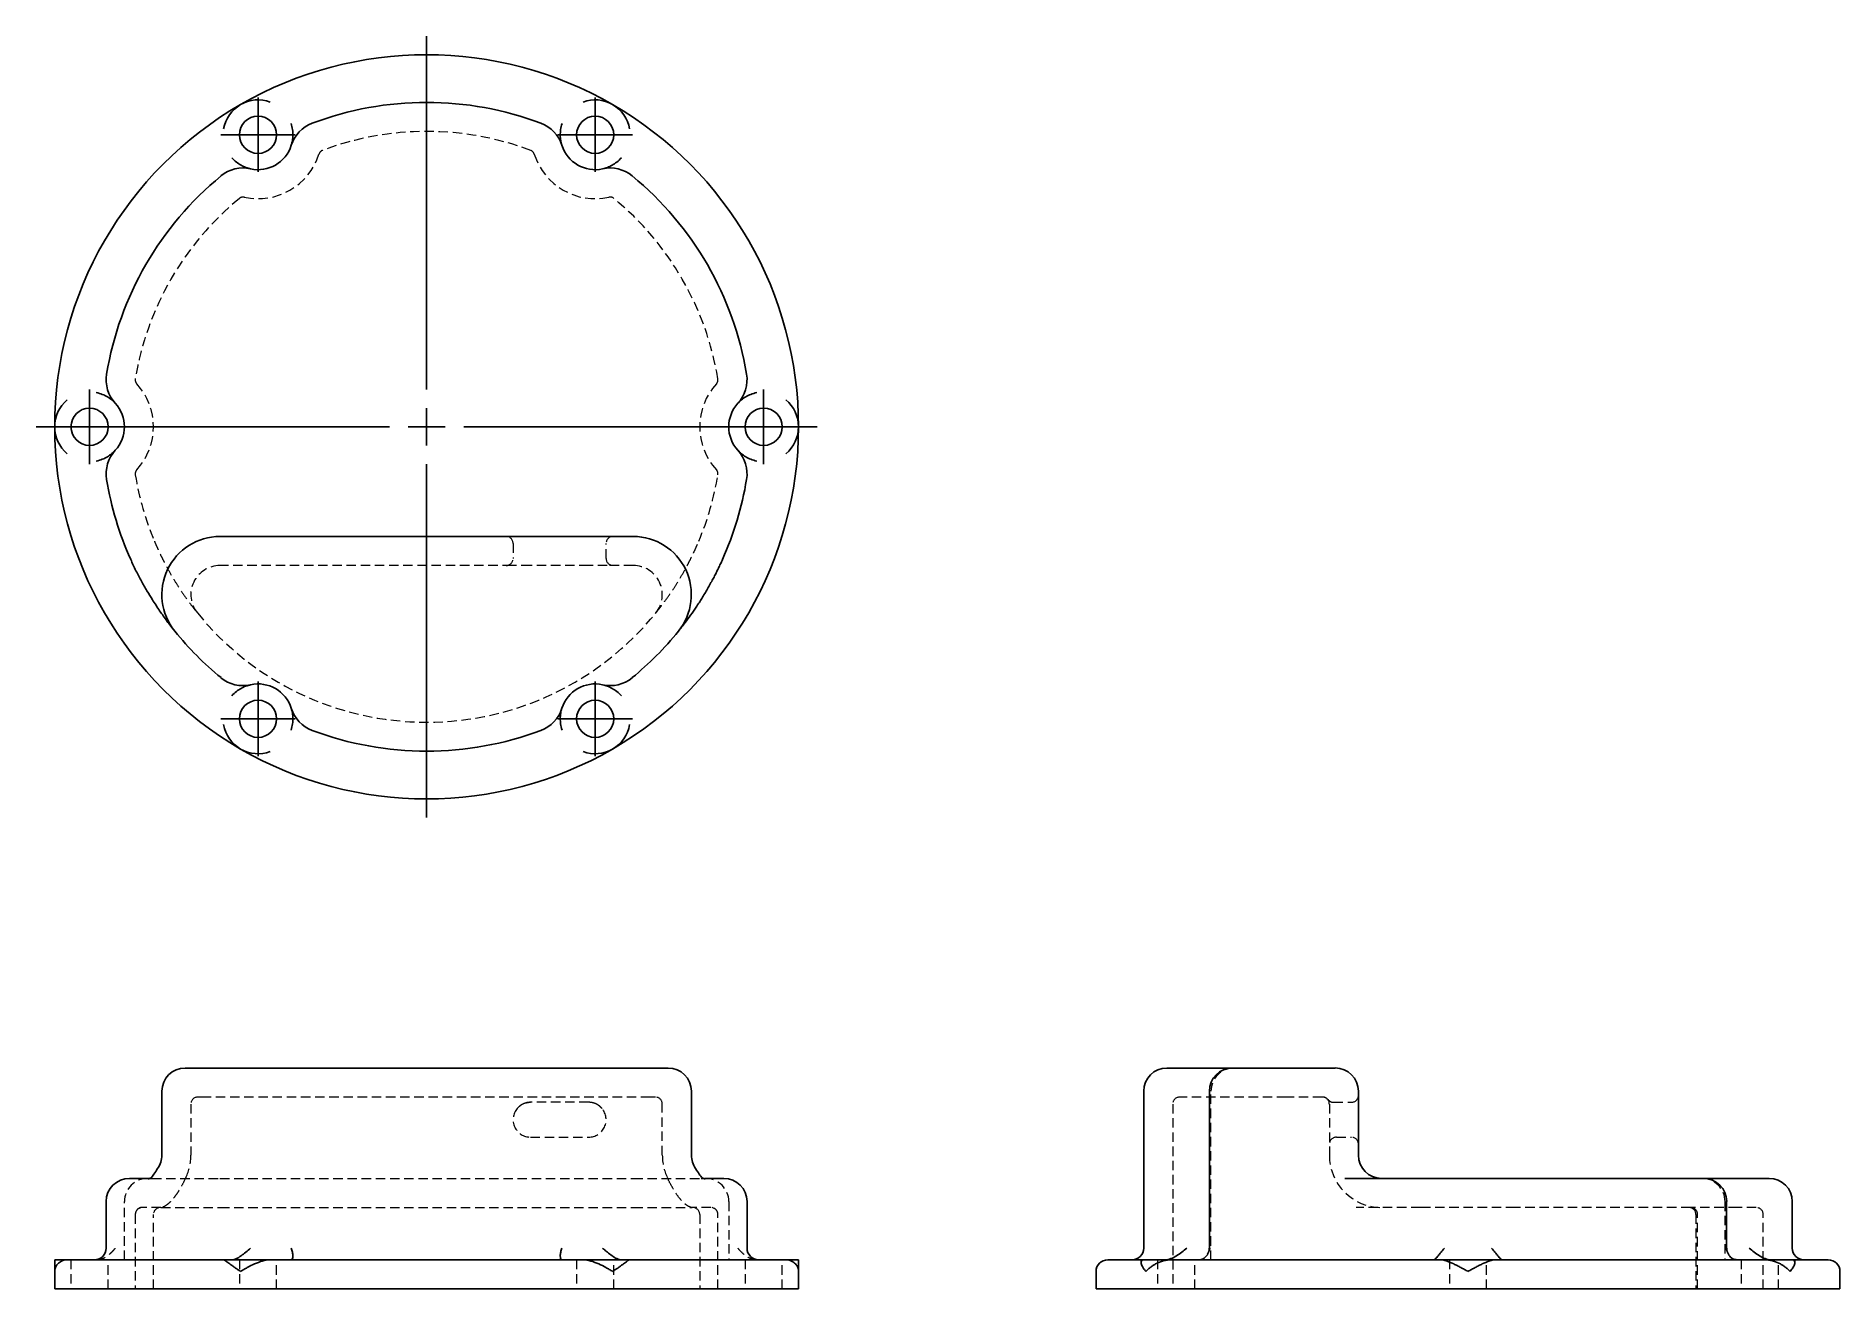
# Model space of a CAD drawing. Header units: millimetres. Extents: x 30 to 273, y 42 to 210.
import ezdxf

# ---------------------------------------------------------------- set-up
doc = ezdxf.new("R2010")
doc.units = ezdxf.units.MM
doc.linetypes.add('HIDDEN', pattern=[1.905, 1.27, -0.635])
doc.layers.add('10', color=7, linetype='Continuous')

# ---------------------------------------------------------------- blocks, each defined once
blk = doc.blocks.new('SW_CENTERMARKSYMBOL_0')
at = {"layer": '10', "color": 0}
for p, q in [((0, 2.5), (0, 5)), ((0, 0), (0, 2.5)), ((-2.5, 0), (-5, 0)), ((0, 0), (-2.5, 0)), ((0, 0), (0, -2.5)), ((0, 0), (2.5, 0)), ((2.5, 0), (5, 0)), ((0, -2.5), (0, -5))]:
    blk.add_line(p, q, dxfattribs=at)
blk = doc.blocks.new('SW_CENTERMARKSYMBOL_1')
at = {"layer": '10', "color": 0}
for p, q in [((0, 2.5), (0, 5)), ((0, 0), (0, 2.5)), ((-2.5, 0), (-5, 0)), ((0, 0), (-2.5, 0)), ((0, 0), (0, -2.5)), ((0, 0), (2.5, 0)), ((2.5, 0), (5, 0)), ((0, -2.5), (0, -5))]:
    blk.add_line(p, q, dxfattribs=at)
blk = doc.blocks.new('SW_CENTERMARKSYMBOL_2')
at = {"layer": '10', "color": 0}
for p, q in [((0, 2.5), (0, 5)), ((0, 0), (0, 2.5)), ((-2.5, 0), (-5, 0)), ((0, 0), (-2.5, 0)), ((0, 0), (0, -2.5)), ((0, 0), (2.5, 0)), ((2.5, 0), (5, 0)), ((0, -2.5), (0, -5))]:
    blk.add_line(p, q, dxfattribs=at)
blk = doc.blocks.new('SW_CENTERMARKSYMBOL_3')
at = {"layer": '10', "color": 0}
for p, q in [((0, 2.5), (0, 5)), ((0, 0), (0, 2.5)), ((-2.5, 0), (-5, 0)), ((0, 0), (-2.5, 0)), ((0, 0), (0, -2.5)), ((0, 0), (2.5, 0)), ((2.5, 0), (5, 0)), ((0, -2.5), (0, -5))]:
    blk.add_line(p, q, dxfattribs=at)
blk = doc.blocks.new('SW_CENTERMARKSYMBOL_4')
at = {"layer": '10', "color": 0}
for p, q in [((0, 2.5), (0, 5)), ((0, 0), (0, 2.5)), ((-2.5, 0), (-5, 0)), ((0, 0), (-2.5, 0)), ((0, 0), (0, -2.5)), ((0, 0), (2.5, 0)), ((2.5, 0), (5, 0)), ((0, -2.5), (0, -5))]:
    blk.add_line(p, q, dxfattribs=at)
blk = doc.blocks.new('SW_CENTERMARKSYMBOL_5')
at = {"layer": '10', "color": 0}
for p, q in [((0, 2.5), (0, 5)), ((0, 0), (0, 2.5)), ((-2.5, 0), (-5, 0)), ((0, 0), (-2.5, 0)), ((0, 0), (0, -2.5)), ((0, 0), (2.5, 0)), ((2.5, 0), (5, 0)), ((0, -2.5), (0, -5))]:
    blk.add_line(p, q, dxfattribs=at)
blk = doc.blocks.new('SW_CENTERMARKSYMBOL_6')
at = {"layer": '10', "color": 0}
for p, q in [((0, 5), (0, 52.5)), ((0, 0), (0, 2.5)), ((-5, 0), (-52.5, 0)), ((0, 0), (-2.5, 0)), ((0, 0), (0, -2.5)), ((0, 0), (2.5, 0)), ((5, 0), (52.5, 0)), ((0, -5), (0, -52.5))]:
    blk.add_line(p, q, dxfattribs=at)

msp = doc.modelspace()

# ---------------------------------------------------------------- linework, layer by layer
at = {"color": 7, "linetype": 'Continuous', "lineweight": 25}
for p, q in [((55.22, 143.27), (110.78, 143.27)), ((50.53, 71.84), (51.58, 71.84)), ((51.58, 71.84), (57.34, 71.84)), ((57.34, 71.84), (58.67, 71.84)), ((58.67, 71.84), (67.79, 71.84)), ((67.79, 71.84), (68.73, 71.84)), ((68.73, 71.84), (97.27, 71.84)), ((97.27, 71.84), (98.21, 71.84)), ((98.21, 71.84), (107.33, 71.84)), ((107.33, 71.84), (108.66, 71.84)), ((108.66, 71.84), (114.42, 71.84)), ((114.42, 71.84), (115.47, 71.84)), ((182.53, 71.84), (185.13, 71.84)), ((185.13, 71.84), (186.12, 71.84)), ((186.12, 71.84), (191.35, 71.84)), ((191.35, 71.84), (191.71, 71.84)), ((191.71, 71.84), (197.5, 71.84)), ((197.5, 71.84), (205.14, 71.84)), ((47.4, 68.72), (47.4, 60.13)), ((118.6, 60.13), (118.6, 68.72)), ((179.41, 68.72), (179.41, 47.63)), ((188.23, 68.72), (188.23, 47.63)), ((208.27, 68.72), (208.27, 60.13)), ((119.16, 58.33), (119.18, 58.3)), ((43.05, 57), (43.07, 57)), ((43.07, 57), (45.69, 57)), ((120.34, 57), (122.93, 57)), ((122.93, 57), (122.95, 57)), ((206.45, 57), (216.42, 57)), ((216.42, 57), (217.73, 57)), ((217.73, 57), (228.27, 57)), ((228.27, 57), (229.58, 57)), ((229.58, 57), (254.29, 57)), ((254.29, 57), (254.65, 57)), ((254.65, 57), (259.88, 57)), ((259.88, 57), (260.87, 57)), ((260.87, 57), (263.47, 57)), ((39.92, 53.88), (39.92, 47.63)), ((126.08, 47.63), (126.08, 53.88)), ((257.77, 47.63), (257.77, 53.88)), ((266.59, 47.63), (266.59, 53.88)), ((33, 46.06), (33, 44.5)), ((33, 46.06), (34.7, 46.06)), ((33, 44.5), (33, 42.16)), ((34.7, 46.06), (55.72, 46.06)), ((55.72, 46.06), (61.97, 46.06)), ((61.97, 46.06), (104.03, 46.06)), ((104.03, 46.06), (110.28, 46.06)), ((110.28, 46.06), (131.3, 46.06)), ((131.3, 46.06), (133, 46.06)), ((133, 44.5), (133, 46.06)), ((133, 42.16), (133, 44.5)), ((173, 44.5), (173, 42.16)), ((174.56, 46.06), (179.07, 46.06)), ((179.07, 46.06), (179.07, 45.71)), ((179.07, 46.06), (182.97, 46.06)), ((182.97, 46.06), (219.39, 46.06)), ((219.39, 46.06), (226.61, 46.06)), ((226.61, 46.06), (263.03, 46.06)), ((263.03, 46.06), (266.93, 46.06)), ((266.93, 45.71), (266.93, 46.06)), ((266.93, 46.06), (271.44, 46.06)), ((273, 42.16), (273, 44.5)), ((133, 42.16), (33, 42.16)), ((273, 42.16), (173, 42.16))]:
    msp.add_line(p, q, dxfattribs=at)
at = {"color": 7, "linetype": 'HIDDEN', "lineweight": 18}
for p, q in [((94.63, 142.33), (94.63, 140.3)), ((107.13, 140.3), (107.13, 142.33)), ((94.46, 139.36), (55.22, 139.36)), ((96.97, 139.36), (94.46, 139.36)), ((104.79, 139.36), (96.97, 139.36)), ((107.29, 139.36), (104.79, 139.36)), ((110.78, 139.36), (107.29, 139.36)), ((52.91, 67.94), (52.25, 67.94)), ((113.09, 67.94), (52.91, 67.94)), ((113.75, 67.94), (113.09, 67.94)), ((198.58, 67.94), (184.25, 67.94)), ((188.45, 46.06), (188.45, 68.72)), ((203.42, 67.94), (198.58, 67.94)), ((51.31, 67), (51.31, 60.13)), ((95.18, 66.4), (95.32, 66.54)), ((104.79, 67.23), (96.97, 67.23)), ((114.69, 60.13), (114.69, 67)), ((183.31, 67), (183.31, 42.16)), ((204.14, 67.6), (204.23, 67.47)), ((204.14, 67.6), (204.23, 67.47)), ((204.36, 67), (204.36, 60.13)), ((204.92, 67.23), (207.33, 67.23)), ((96.97, 62.54), (104.79, 62.54)), ((205.3, 62.54), (207.33, 62.54)), ((45.69, 57), (46.07, 57)), ((46.07, 57), (55.22, 57)), ((50.64, 57.12), (50.57, 56.98)), ((55.22, 57), (110.78, 57)), ((110.78, 57), (119.93, 57)), ((119.93, 57), (120.34, 57)), ((42.38, 46.06), (42.38, 53.88)), ((123.62, 53.88), (123.62, 46.06)), ((257.55, 53.88), (257.55, 46.06)), ((43.83, 52.16), (43.83, 42.16)), ((44.6, 53.08), (44.35, 52.98)), ((47.28, 53.09), (44.78, 53.09)), ((46.28, 42.16), (46.28, 52.16)), ((47.28, 53.09), (55.22, 53.09)), ((55.22, 53.09), (110.78, 53.09)), ((110.78, 53.09), (118.72, 53.09)), ((121.22, 53.09), (118.72, 53.09)), ((119.72, 52.16), (119.72, 42.16)), ((121.65, 52.98), (121.4, 53.08)), ((122.17, 42.16), (122.17, 52.16)), ((216.63, 53.09), (207.98, 53.09)), ((229.37, 53.09), (216.63, 53.09)), ((252.92, 53.09), (229.37, 53.09)), ((259.29, 53.09), (252.92, 53.09)), ((253.65, 52.16), (253.65, 42.16)), ((253.87, 42.16), (253.87, 52.16)), ((261.75, 53.09), (259.29, 53.09)), ((262.69, 42.16), (262.69, 52.16)), ((65.03, 46.06), (65.03, 46.58)), ((100.97, 46.58), (100.97, 46.06)), ((35.19, 46.06), (35.19, 42.16)), ((40.19, 42.16), (40.19, 46.06)), ((57.84, 46.06), (57.84, 42.16)), ((62.84, 42.16), (62.84, 46.06)), ((103.16, 46.06), (103.16, 42.16)), ((108.16, 42.16), (108.16, 46.06)), ((125.81, 46.06), (125.81, 42.16)), ((130.81, 42.16), (130.81, 46.06)), ((181.26, 46.06), (181.26, 42.16)), ((186.26, 42.16), (186.26, 46.06)), ((220.5, 46.06), (220.5, 42.16)), ((225.5, 42.16), (225.5, 46.06)), ((259.74, 46.06), (259.74, 42.16)), ((264.74, 42.16), (264.74, 46.06)), ((266.93, 45.71), (266.93, 45.71))]:
    msp.add_line(p, q, dxfattribs=at)
at = {"color": 7, "linetype": 'HIDDEN', "lineweight": 18, "flags": 128}
msp.add_lwpolyline([(96.22, 67.11), (96.45, 67.17), (96.97, 67.23)], dxfattribs=at)
at = {"color": 7, "linetype": 'Continuous', "lineweight": 25}
for centre in [(60.34, 197.24), (105.66, 197.24), (37.69, 158), (128.31, 158), (60.34, 118.76), (105.66, 118.76)]:
    msp.add_circle(centre, 2.5, dxfattribs=at)
for centre, radius, start, end in [((83, 158), 50, 60, 120), ((83, 158), 50, 120, 180), ((60.34, 197.24), 4.69, 69.6377, 170.3623), ((83, 158), 43.59, 69.3507, 110.6493), ((105.66, 197.24), 4.69, 9.6377, 110.3623), ((83, 158), 50, 0, 60), ((69.28, 194.41), 4.69, 110.6493, 162.3982), ((96.72, 194.41), 4.69, 17.6018, 69.3507), ((60.34, 197.24), 4.69, 257.6018, 342.3982), ((105.66, 197.24), 4.69, 197.6018, 282.3982), ((83, 158), 43.59, 129.3507, 170.6493), ((58.33, 188.09), 4.69, 77.6018, 129.3507), ((107.67, 188.09), 4.69, 50.6493, 102.3982), ((83, 158), 43.59, 9.3507, 50.6493), ((44.61, 164.32), 4.69, 170.6493, 222.3982), ((121.39, 164.32), 4.69, 317.6018, 9.3507), ((37.69, 158), 4.69, 129.6377, 230.3623), ((37.69, 158), 4.69, 317.6018, 42.3982), ((128.31, 158), 4.69, 137.6018, 222.3982), ((128.31, 158), 4.69, 309.6377, 50.3623), ((83, 158), 50, 180, 240), ((83, 158), 50, 300, 0), ((44.61, 151.68), 4.69, 137.6018, 189.3507), ((121.39, 151.68), 4.69, 350.6493, 42.3982), ((83, 158), 43.59, 189.3507, 204.1364), ((83, 158), 43.59, 335.8636, 350.6493), ((55.22, 135.45), 7.81, 90, 219.058), ((110.78, 135.45), 7.81, 320.942, 90), ((83, 158), 43.59, 219.058, 230.6493), ((83, 158), 43.59, 309.3507, 320.942), ((58.33, 127.91), 4.69, 230.6493, 282.3982), ((107.67, 127.91), 4.69, 257.6018, 309.3507), ((60.34, 118.76), 4.69, 17.6018, 102.3982), ((105.66, 118.76), 4.69, 77.6018, 162.3982), ((69.28, 121.59), 4.69, 197.6018, 249.3507), ((96.72, 121.59), 4.69, 290.6493, 342.3982), ((60.34, 118.76), 4.69, 189.6377, 290.3623), ((83, 158), 43.59, 249.3507, 290.6493), ((105.66, 118.76), 4.69, 249.6377, 350.3623), ((83, 158), 50, 240, 300), ((50.53, 68.72), 3.12, 90, 180), ((115.47, 68.72), 3.12, 0, 90), ((182.53, 68.72), 3.12, 90, 180), ((191.35, 68.72), 3.12, 90, 180), ((205.14, 68.72), 3.13, 0, 90), ((44.28, 60.13), 3.13, 324.9225, 0), ((121.72, 60.13), 3.12, 180, 215.0399), ((211.39, 60.13), 3.12, 180, 270), ((43.05, 53.88), 3.13, 90, 180), ((122.95, 53.88), 3.13, 0, 90), ((254.65, 53.88), 3.13, 0, 90), ((263.47, 53.88), 3.13, 0, 90), ((38.36, 47.63), 1.56, 270, 0), ((127.64, 47.63), 1.56, 180, 270), ((177.84, 47.63), 1.56, 270, 0), ((186.66, 47.63), 1.56, 328.3254, 0), ((259.34, 47.63), 1.56, 180, 211.8376), ((268.16, 47.63), 1.56, 180, 270), ((174.56, 44.5), 1.56, 90, 180), ((271.44, 44.5), 1.56, 0, 90)]:
    msp.add_arc(centre, radius, start, end, dxfattribs=at)
at = {"color": 7, "linetype": 'HIDDEN', "lineweight": 18}
for centre, radius, start, end in [((83, 158), 39.69, 69.3507, 110.6493), ((60.34, 197.24), 8.59, 257.6018, 342.3982), ((69.28, 194.41), 0.781, 110.6493, 162.3982), ((96.72, 194.41), 0.781, 17.6018, 69.3507), ((105.66, 197.24), 8.59, 197.6018, 282.3982), ((83, 158), 39.69, 129.3507, 170.6493), ((58.33, 188.09), 0.781, 77.6018, 129.3507), ((107.67, 188.09), 0.781, 50.6493, 102.3982), ((83, 158), 39.69, 9.3507, 50.6493), ((44.61, 164.32), 0.781, 170.6493, 222.3982), ((37.69, 158), 8.59, 317.6018, 42.3982), ((128.31, 158), 8.59, 137.6018, 222.3982), ((121.39, 164.32), 0.781, 317.6018, 9.3507), ((44.61, 151.68), 0.781, 137.6018, 189.3507), ((83, 158), 39.69, 189.3507, 202.8056), ((83, 158), 39.69, 337.1944, 350.6493), ((121.39, 151.68), 0.781, 350.6493, 42.3982), ((93.69, 142.33), 0.938, 0, 90), ((108.07, 142.33), 0.938, 90, 180), ((55.22, 135.45), 3.91, 90, 219.058), ((93.69, 140.3), 0.938, 270, 0), ((108.07, 140.3), 0.938, 180, 270), ((110.78, 135.45), 3.91, 320.942, 90), ((83, 158), 39.69, 219.058, 320.942), ((191.57, 68.72), 3.12, 90, 180), ((52.25, 67), 0.938, 90, 180), ((113.75, 67), 0.938, 0, 90), ((184.25, 67), 0.938, 90, 180), ((203.42, 67), 0.938, 0, 90), ((203.45, 67), 0.938, 38.4946, 90), ((207.33, 68.17), 0.938, 270, 0), ((96.97, 64.89), 2.34, 139.8853, 270), ((104.79, 64.89), 2.34, 270, 40.1147), ((204.92, 68.17), 0.938, 218.4946, 270), ((205.3, 61.6), 0.937, 90, 180), ((207.33, 61.6), 0.938, 0, 90), ((44.28, 60.13), 7.03, 334.7325, 0), ((121.72, 60.13), 7.03, 180, 205.2638), ((211.39, 60.13), 7.03, 180, 270), ((45.5, 53.88), 3.13, 90, 180), ((120.5, 53.88), 3.13, 0, 90), ((254.43, 53.88), 3.13, 0, 90), ((47.22, 52.16), 0.938, 90, 180), ((118.78, 52.16), 0.938, 0, 90), ((252.71, 52.16), 0.938, 0, 90), ((261.75, 52.16), 0.938, 0, 90)]:
    msp.add_arc(centre, radius, start, end, dxfattribs=at)
at = {"color": 7, "linetype": 'Continuous', "lineweight": 25}
for points, knots in [([(64.78, 198.75), (64.88, 198.47), (64.94, 198.2), (65.02, 197.67), (65.03, 197.42), (65.03, 196.93), (65, 196.7), (64.93, 196.25), (64.88, 196.03), (64.81, 195.82)], [0, 0, 0, 0, 0.25, 0.25, 0.5, 0.5, 0.75, 0.75, 1, 1, 1, 1]), ([(101.22, 198.75), (101.12, 198.47), (101.06, 198.2), (100.98, 197.67), (100.97, 197.42), (100.97, 196.93), (101, 196.7), (101.07, 196.25), (101.12, 196.03), (101.19, 195.82)], [0, 0, 0, 0, 0.25, 0.25, 0.5, 0.5, 0.75, 0.75, 1, 1, 1, 1]), ([(56.82, 194.15), (57.01, 193.93), (57.21, 193.74), (57.64, 193.4), (57.85, 193.27), (58.27, 193.03), (58.49, 192.93), (58.91, 192.77), (59.12, 192.71), (59.34, 192.66)], [0, 0, 0, 0, 0.25, 0.25, 0.5, 0.5, 0.75, 0.75, 1, 1, 1, 1]), ([(109.18, 194.15), (108.99, 193.93), (108.79, 193.74), (108.36, 193.4), (108.15, 193.27), (107.73, 193.03), (107.51, 192.93), (107.09, 192.77), (106.88, 192.71), (106.66, 192.66)], [0, 0, 0, 0, 0.25, 0.25, 0.5, 0.5, 0.75, 0.75, 1, 1, 1, 1]), ([(38.6, 162.6), (38.89, 162.54), (39.15, 162.46), (39.66, 162.26), (39.88, 162.15), (40.3, 161.9), (40.49, 161.76), (40.84, 161.48), (41, 161.32), (41.15, 161.16)], [0, 0, 0, 0, 0.25, 0.25, 0.5, 0.5, 0.75, 0.75, 1, 1, 1, 1]), ([(127.4, 162.6), (127.11, 162.54), (126.85, 162.46), (126.34, 162.26), (126.12, 162.15), (125.7, 161.9), (125.51, 161.76), (125.16, 161.48), (125, 161.32), (124.85, 161.16)], [0, 0, 0, 0, 0.25, 0.25, 0.5, 0.5, 0.75, 0.75, 1, 1, 1, 1]), ([(38.6, 153.4), (38.89, 153.46), (39.15, 153.54), (39.66, 153.74), (39.88, 153.85), (40.3, 154.1), (40.49, 154.24), (40.84, 154.52), (41, 154.68), (41.15, 154.84)], [0, 0, 0, 0, 0.25, 0.25, 0.5, 0.5, 0.75, 0.75, 1, 1, 1, 1]), ([(127.4, 153.4), (127.11, 153.46), (126.85, 153.54), (126.34, 153.74), (126.12, 153.85), (125.7, 154.1), (125.51, 154.24), (125.16, 154.52), (125, 154.68), (124.85, 154.84)], [0, 0, 0, 0, 0.25, 0.25, 0.5, 0.5, 0.75, 0.75, 1, 1, 1, 1]), ([(43.22, 140.17), (43.45, 139.66), (43.92, 138.65), (44.67, 137.24), (45.41, 135.95), (46.22, 134.62), (47.11, 133.27), (48.09, 131.88), (48.79, 130.98), (49.15, 130.53)], [0, 0, 0, 0, 0.128544, 0.255264, 0.379411, 0.502466, 0.666881, 0.832414, 1, 1, 1, 1]), ([(122.78, 140.17), (122.74, 140.07), (122.65, 139.87), (122.51, 139.58), (122.37, 139.28), (122.23, 138.98), (122.08, 138.69), (121.94, 138.39), (121.79, 138.1), (121.64, 137.81), (121.48, 137.52), (121.13, 136.87), (120.57, 135.87), (119.94, 134.84), (119.43, 134.05), (118.93, 133.3), (118.31, 132.43), (117.73, 131.64), (117.24, 131.02), (116.99, 130.71), (116.85, 130.53)], [0, 0, 0, 0, 0.024603, 0.049237, 0.073926, 0.098694, 0.123565, 0.148562, 0.173709, 0.199028, 0.224542, 0.250273, 0.372125, 0.499155, 0.560596, 0.624378, 0.749394, 0.874689, 0.926938, 1, 1, 1, 1]), ([(56.82, 121.85), (57.01, 122.07), (57.21, 122.26), (57.64, 122.59), (57.85, 122.73), (58.27, 122.97), (58.48, 123.07), (58.91, 123.23), (59.12, 123.29), (59.34, 123.34)], [0, 0, 0, 0, 0.25, 0.25, 0.5, 0.5, 0.75, 0.75, 1, 1, 1, 1]), ([(109.18, 121.85), (108.99, 122.07), (108.79, 122.26), (108.36, 122.59), (108.15, 122.73), (107.73, 122.97), (107.52, 123.07), (107.2, 123.19), (107.09, 123.22), (106.88, 123.29), (106.77, 123.31), (106.66, 123.34)], [0, 0, 0, 0, 0.25, 0.25, 0.5, 0.5, 0.75, 0.75, 0.875, 0.875, 1, 1, 1, 1]), ([(64.78, 117.25), (64.88, 117.53), (64.94, 117.8), (65.02, 118.33), (65.03, 118.58), (65.03, 119.07), (65, 119.3), (64.93, 119.75), (64.88, 119.97), (64.81, 120.18)], [0, 0, 0, 0, 0.25, 0.25, 0.5, 0.5, 0.75, 0.75, 1, 1, 1, 1]), ([(101.22, 117.25), (101.12, 117.53), (101.06, 117.8), (100.98, 118.33), (100.97, 118.58), (100.97, 119.07), (101, 119.3), (101.07, 119.75), (101.12, 119.97), (101.19, 120.18)], [0, 0, 0, 0, 0.25, 0.25, 0.5, 0.5, 0.75, 0.75, 1, 1, 1, 1]), ([(46.83, 58.32), (46.67, 58.07), (46.36, 57.59), (45.98, 57.03), (45.69, 56.97), (45.55, 56.95)], [0, 0, 0, 0, 0.378446, 0.707164, 1, 1, 1, 1]), ([(120.45, 56.95), (120.31, 56.97), (120.02, 57.03), (119.64, 57.59), (119.33, 58.07), (119.17, 58.32)], [0, 0, 0, 0, 0.292836, 0.621554, 1, 1, 1, 1]), ([(56.82, 46.06), (57.01, 46.06), (57.21, 46.12), (57.64, 46.32), (57.85, 46.45), (58.27, 46.75), (58.48, 46.92), (58.91, 47.26), (59.12, 47.44), (59.34, 47.63)], [0, 0, 0, 0, 0.25, 0.25, 0.5, 0.5, 0.75, 0.75, 1, 1, 1, 1]), ([(64.78, 46.06), (64.88, 46.06), (64.94, 46.12), (65.02, 46.32), (65.03, 46.45), (65.03, 46.75), (65, 46.92), (64.93, 47.26), (64.88, 47.45), (64.81, 47.63)], [0, 0, 0, 0, 0.25, 0.25, 0.5, 0.5, 0.75, 0.75, 1, 1, 1, 1]), ([(101.22, 46.06), (101.12, 46.06), (101.06, 46.12), (100.98, 46.32), (100.97, 46.45), (100.97, 46.75), (101, 46.92), (101.07, 47.26), (101.12, 47.45), (101.19, 47.63)], [0, 0, 0, 0, 0.25, 0.25, 0.5, 0.5, 0.75, 0.75, 1, 1, 1, 1]), ([(109.18, 46.06), (108.99, 46.06), (108.79, 46.12), (108.36, 46.32), (108.15, 46.45), (107.73, 46.75), (107.52, 46.92), (107.2, 47.18), (107.09, 47.27), (106.88, 47.44), (106.77, 47.54), (106.66, 47.63)], [0, 0, 0, 0, 0.25, 0.25, 0.5, 0.5, 0.75, 0.75, 0.875, 0.875, 1, 1, 1, 1]), ([(182.25, 46.06), (182.53, 46.06), (182.8, 46.12), (183.33, 46.32), (183.58, 46.45), (184.07, 46.75), (184.3, 46.92), (184.75, 47.26), (184.97, 47.45), (185.18, 47.63)], [0, 0, 0, 0, 0.25, 0.25, 0.5, 0.5, 0.75, 0.75, 1, 1, 1, 1]), ([(186.85, 46.06), (187.04, 46.09), (187.49, 46.17), (187.8, 46.54), (187.98, 46.76), (187.99, 46.8), (187.99, 46.8)], [0, 0, 0, 0, 0.384129, 0.904185, 0.996578, 1, 1, 1, 1]), ([(218.4, 46.06), (218.46, 46.06), (218.54, 46.12), (218.74, 46.32), (218.85, 46.45), (219.1, 46.75), (219.24, 46.92), (219.52, 47.26), (219.68, 47.45), (219.84, 47.63)], [0, 0, 0, 0, 0.25, 0.25, 0.5, 0.5, 0.75, 0.75, 1, 1, 1, 1]), ([(227.6, 46.06), (227.54, 46.06), (227.46, 46.12), (227.26, 46.32), (227.15, 46.45), (226.9, 46.75), (226.76, 46.92), (226.48, 47.26), (226.32, 47.45), (226.16, 47.63)], [0, 0, 0, 0, 0.25, 0.25, 0.5, 0.5, 0.75, 0.75, 1, 1, 1, 1]), ([(258.02, 46.81), (258.04, 46.77), (258.17, 46.52), (258.52, 46.17), (258.96, 46.1), (259.15, 46.06)], [0, 0, 0, 0, 0.093377, 0.614836, 1, 1, 1, 1]), ([(263.75, 46.06), (263.47, 46.06), (263.2, 46.12), (262.67, 46.32), (262.42, 46.45), (261.93, 46.75), (261.7, 46.92), (261.25, 47.26), (261.03, 47.45), (260.82, 47.63)], [0, 0, 0, 0, 0.25, 0.25, 0.5, 0.5, 0.75, 0.75, 1, 1, 1, 1]), ([(34.7, 46.06), (34.55, 46.06), (34.42, 46.05), (34.16, 45.99), (34.05, 45.95), (33.72, 45.79), (33.55, 45.66), (33.34, 45.44), (33.28, 45.36), (33.18, 45.2), (33.13, 45.11), (33.07, 44.94), (33.04, 44.86), (33.01, 44.68), (33, 44.59), (33, 44.5)], [0, 0, 0, 0, 0.125, 0.125, 0.25, 0.25, 0.5, 0.5, 0.625, 0.625, 0.75, 0.75, 0.875, 0.875, 1, 1, 1, 1]), ([(55.72, 46.06), (55.75, 46.06), (55.8, 46.05), (55.9, 45.99), (55.96, 45.95), (56.17, 45.79), (56.34, 45.66), (56.64, 45.44), (56.75, 45.36), (56.97, 45.2), (57.09, 45.11), (57.33, 44.94), (57.46, 44.86), (57.72, 44.68), (57.86, 44.59), (58, 44.5)], [0, 0, 0, 0, 0.125, 0.125, 0.25, 0.25, 0.5, 0.5, 0.625, 0.625, 0.75, 0.75, 0.875, 0.875, 1, 1, 1, 1]), ([(61.97, 46.06), (61.62, 46.06), (61.27, 46), (60.56, 45.8), (60.2, 45.66), (59.53, 45.37), (59.21, 45.2), (58.74, 44.94), (58.58, 44.86), (58.29, 44.68), (58.14, 44.59), (58, 44.5)], [0, 0, 0, 0, 0.25, 0.25, 0.5, 0.5, 0.75, 0.75, 0.875, 0.875, 1, 1, 1, 1]), ([(104.03, 46.06), (104.38, 46.06), (104.73, 46), (105.44, 45.8), (105.8, 45.66), (106.47, 45.37), (106.79, 45.2), (107.26, 44.94), (107.42, 44.86), (107.71, 44.68), (107.86, 44.59), (108, 44.5)], [0, 0, 0, 0, 0.25, 0.25, 0.5, 0.5, 0.75, 0.75, 0.875, 0.875, 1, 1, 1, 1]), ([(110.28, 46.06), (110.25, 46.06), (110.2, 46.05), (110.1, 45.99), (110.04, 45.95), (109.83, 45.79), (109.66, 45.66), (109.36, 45.44), (109.25, 45.36), (109.03, 45.2), (108.91, 45.11), (108.67, 44.94), (108.54, 44.86), (108.28, 44.68), (108.14, 44.59), (108, 44.5)], [0, 0, 0, 0, 0.125, 0.125, 0.25, 0.25, 0.5, 0.5, 0.625, 0.625, 0.75, 0.75, 0.875, 0.875, 1, 1, 1, 1]), ([(131.3, 46.06), (131.45, 46.06), (131.58, 46.05), (131.84, 45.99), (131.95, 45.95), (132.28, 45.79), (132.45, 45.66), (132.66, 45.44), (132.72, 45.36), (132.82, 45.2), (132.87, 45.11), (132.93, 44.94), (132.96, 44.86), (132.99, 44.68), (133, 44.59), (133, 44.5)], [0, 0, 0, 0, 0.125, 0.125, 0.25, 0.25, 0.5, 0.5, 0.625, 0.625, 0.75, 0.75, 0.875, 0.875, 1, 1, 1, 1]), ([(179.07, 45.71), (179.07, 45.55), (179.13, 45.36), (179.29, 45.04), (179.35, 44.94), (179.51, 44.72), (179.6, 44.61), (179.7, 44.5)], [0, 0, 0, 0, 0.5, 0.5, 0.75, 0.75, 1, 1, 1, 1]), ([(182.97, 46.06), (182.79, 46.06), (182.61, 46.05), (182.26, 45.99), (182.08, 45.95), (181.59, 45.79), (181.29, 45.66), (180.87, 45.44), (180.74, 45.36), (180.5, 45.2), (180.38, 45.11), (180.16, 44.94), (180.06, 44.86), (179.87, 44.68), (179.78, 44.59), (179.7, 44.5)], [0, 0, 0, 0, 0.125, 0.125, 0.25, 0.25, 0.5, 0.5, 0.625, 0.625, 0.75, 0.75, 0.875, 0.875, 1, 1, 1, 1]), ([(219.39, 46.06), (219.51, 46.06), (219.64, 46.05), (219.9, 45.99), (220.04, 45.95), (220.47, 45.79), (220.77, 45.66), (221.24, 45.44), (221.4, 45.36), (221.71, 45.2), (221.87, 45.11), (222.19, 44.94), (222.35, 44.86), (222.67, 44.68), (222.84, 44.59), (223, 44.5)], [0, 0, 0, 0, 0.125, 0.125, 0.25, 0.25, 0.5, 0.5, 0.625, 0.625, 0.75, 0.75, 0.875, 0.875, 1, 1, 1, 1]), ([(226.61, 46.06), (226.49, 46.06), (226.36, 46.05), (226.1, 45.99), (225.96, 45.95), (225.53, 45.79), (225.23, 45.66), (224.76, 45.44), (224.6, 45.36), (224.29, 45.2), (224.13, 45.11), (223.81, 44.94), (223.65, 44.86), (223.33, 44.68), (223.16, 44.59), (223, 44.5)], [0, 0, 0, 0, 0.125, 0.125, 0.25, 0.25, 0.5, 0.5, 0.625, 0.625, 0.75, 0.75, 0.875, 0.875, 1, 1, 1, 1]), ([(263.03, 46.06), (263.21, 46.06), (263.39, 46.05), (263.74, 45.99), (263.92, 45.95), (264.41, 45.79), (264.71, 45.66), (265.13, 45.44), (265.26, 45.36), (265.5, 45.2), (265.62, 45.11), (265.84, 44.94), (265.94, 44.86), (266.13, 44.68), (266.22, 44.59), (266.3, 44.5)], [0, 0, 0, 0, 0.125, 0.125, 0.25, 0.25, 0.5, 0.5, 0.625, 0.625, 0.75, 0.75, 0.875, 0.875, 1, 1, 1, 1]), ([(266.3, 44.5), (266.3, 44.5), (266.45, 44.66), (266.7, 44.99), (266.88, 45.39), (266.95, 45.64), (266.93, 45.71), (266.93, 45.71)], [0, 0, 0, 0, 0.006574, 0.368882, 0.741992, 0.998872, 1, 1, 1, 1])]:
    msp.add_open_spline(points, degree=3, knots=knots, dxfattribs=at)
at = {"color": 7, "linetype": 'HIDDEN', "lineweight": 18}
for points, knots in [([(46.42, 142.62), (46.45, 142.52), (46.53, 142.34), (46.65, 142.06), (46.77, 141.79), (46.9, 141.52), (47.02, 141.24), (47.23, 140.79), (47.54, 140.18), (48.06, 139.16), (48.73, 137.96), (49.51, 136.69), (50.25, 135.57), (50.93, 134.61), (51.46, 133.91), (51.87, 133.38), (52.08, 133.12), (52.18, 132.99)], [0, 0, 0, 0, 0.020813, 0.04162, 0.062439, 0.083289, 0.10419, 0.125158, 0.187654, 0.250542, 0.373642, 0.500257, 0.624457, 0.749256, 0.874597, 0.937371, 1, 1, 1, 1]), ([(113.82, 132.99), (113.94, 133.14), (114.14, 133.4), (114.46, 133.8), (114.76, 134.2), (115.2, 134.79), (115.76, 135.59), (116.5, 136.7), (117.27, 137.96), (117.94, 139.16), (118.46, 140.18), (118.81, 140.88), (119.1, 141.51), (119.35, 142.06), (119.51, 142.43), (119.58, 142.62)], [0, 0, 0, 0, 0.072581, 0.125424, 0.19152, 0.250766, 0.380372, 0.499761, 0.626369, 0.749475, 0.812357, 0.874857, 0.916719, 0.958383, 1, 1, 1, 1]), ([(96.25, 67.12), (96.21, 67.1), (96.11, 67.07), (95.95, 67), (95.8, 66.92), (95.66, 66.83), (95.54, 66.74), (95.41, 66.63), (95.29, 66.52), (95.22, 66.44), (95.18, 66.4)], [0, 0, 0, 0, 0.1028839, 0.2506295, 0.3949542, 0.5010696, 0.6341851, 0.7503327, 0.8788881, 1, 1, 1, 1]), ([(96.97, 67.23), (96.93, 67.23), (96.85, 67.23), (96.72, 67.22), (96.58, 67.2), (96.42, 67.17), (96.3, 67.13), (96.25, 67.12)], [0, 0, 0, 0, 0.169872, 0.336659, 0.500577, 0.764223, 1, 1, 1, 1]), ([(105.51, 67.12), (105.47, 67.13), (105.4, 67.15), (105.28, 67.18), (105.14, 67.2), (104.97, 67.23), (104.85, 67.23), (104.79, 67.23)], [0, 0, 0, 0, 0.154023, 0.320193, 0.498974, 0.746102, 1, 1, 1, 1]), ([(106.58, 66.4), (106.55, 66.42), (106.51, 66.48), (106.43, 66.56), (106.34, 66.65), (106.22, 66.74), (106.1, 66.83), (105.96, 66.92), (105.81, 67), (105.65, 67.07), (105.55, 67.1), (105.51, 67.12)], [0, 0, 0, 0, 0.079939, 0.16316, 0.249923, 0.366289, 0.499531, 0.605524, 0.749703, 0.897157, 1, 1, 1, 1]), ([(204.45, 67.36), (204.41, 67.38), (204.31, 67.44), (204.23, 67.53), (204.19, 67.58)], [0, 0, 0, 0, 0.401757, 1, 1, 1, 1]), ([(50.62, 57.09), (50.45, 56.74), (50.13, 56.08), (49.61, 55.21), (49.14, 54.54), (48.68, 53.98), (48.18, 53.5), (47.63, 53.13), (47.3, 53.1), (47.12, 53.08)], [0, 0, 0, 0, 0.150697, 0.285627, 0.410353, 0.522978, 0.658783, 0.818494, 1, 1, 1, 1]), ([(115.93, 55.99), (115.93, 56), (115.73, 56.33), (115.55, 56.72), (115.38, 57.09)], [0, 0, 0, 0, 0.02882, 1, 1, 1, 1]), ([(118.88, 53.08), (118.75, 53.09), (118.49, 53.1), (118.05, 53.33), (117.58, 53.69), (117.06, 54.25), (116.5, 55), (116.12, 55.66), (115.93, 55.99)], [0, 0, 0, 0, 0.15459, 0.307872, 0.45997, 0.610124, 0.809551, 1, 1, 1, 1]), ([(44.35, 52.98), (44.34, 52.98), (44.23, 52.94), (44.06, 52.78), (43.87, 52.5), (43.84, 52.27), (43.83, 52.16)], [0, 0, 0, 0, 0.031567, 0.334431, 0.656583, 1, 1, 1, 1]), ([(44.78, 53.09), (44.7, 53.09), (44.55, 53.08), (44.41, 53.03), (44.35, 52.99), (44.35, 52.99)], [0, 0, 0, 0, 0.5090637, 0.9898076, 1, 1, 1, 1]), ([(122.17, 52.16), (122.16, 52.27), (122.13, 52.5), (121.94, 52.78), (121.77, 52.94), (121.66, 52.98), (121.65, 52.98)], [0, 0, 0, 0, 0.343417, 0.665569, 0.968433, 1, 1, 1, 1]), ([(252.92, 53.09), (252.99, 53.09), (253.11, 53.09), (253.21, 53.04), (253.25, 53.03)], [0, 0, 0, 0, 0.676081, 1, 1, 1, 1]), ([(253.87, 52.16), (253.86, 52.26), (253.84, 52.46), (253.69, 52.72), (253.49, 52.92), (253.33, 53), (253.25, 53.04)], [0, 0, 0, 0, 0.269438, 0.527628, 0.770415, 1, 1, 1, 1]), ([(38.6, 46.06), (38.89, 46.06), (39.15, 46.12), (39.66, 46.32), (39.88, 46.45), (40.3, 46.75), (40.49, 46.92), (40.84, 47.26), (41, 47.45), (41.15, 47.63)], [0, 0, 0, 0, 0.25, 0.25, 0.5, 0.5, 0.75, 0.75, 1, 1, 1, 1]), ([(127.4, 46.06), (127.11, 46.06), (126.85, 46.12), (126.34, 46.32), (126.12, 46.45), (125.7, 46.75), (125.51, 46.92), (125.16, 47.26), (125, 47.45), (124.85, 47.63)], [0, 0, 0, 0, 0.25, 0.25, 0.5, 0.5, 0.75, 0.75, 1, 1, 1, 1]), ([(187.99, 46.8), (188.13, 47.07), (188.26, 47.34), (188.34, 47.62), (188.34, 47.63)], [0, 0, 0, 0, 0.990962, 1, 1, 1, 1]), ([(257.66, 47.63), (257.66, 47.62), (257.71, 47.46), (257.8, 47.17), (257.95, 46.92), (258.02, 46.81)], [0, 0, 0, 0, 0.008992, 0.572738, 1, 1, 1, 1]), ([(179.36, 46.06), (179.26, 46.06), (179.19, 46.02), (179.09, 45.9), (179.07, 45.81), (179.07, 45.71)], [0, 0, 0, 0, 0.5, 0.5, 1, 1, 1, 1]), ([(179.36, 46.06), (179.26, 46.06), (179.19, 46.02), (179.09, 45.9), (179.07, 45.81), (179.07, 45.71)], [0, 0, 0, 0, 0.5, 0.5, 1, 1, 1, 1]), ([(266.93, 45.71), (266.92, 45.79), (266.9, 45.98), (266.73, 46.03), (266.64, 46.06)], [0, 0, 0, 0, 0.419958, 1, 1, 1, 1])]:
    msp.add_open_spline(points, degree=3, knots=knots, dxfattribs=at)

# ---------------------------------------------------------------- block references
at = {"layer": '10'}
for name, p in [('SW_CENTERMARKSYMBOL_6', (83, 158)), ('SW_CENTERMARKSYMBOL_3', (60.34, 197.24)), ('SW_CENTERMARKSYMBOL_2', (105.66, 197.24)), ('SW_CENTERMARKSYMBOL_0', (37.69, 158)), ('SW_CENTERMARKSYMBOL_1', (128.31, 158)), ('SW_CENTERMARKSYMBOL_4', (60.34, 118.76)), ('SW_CENTERMARKSYMBOL_5', (105.66, 118.76))]:
    msp.add_blockref(name, p, dxfattribs=at)

doc.saveas('drawing.dxf')
